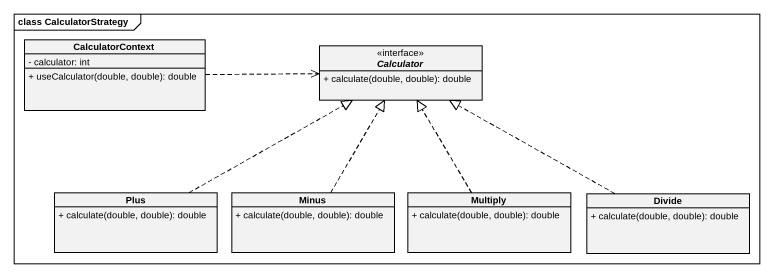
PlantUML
@startuml
mainframe class CalculatorStrategy
hide circle
hide empty members
skinparam classAttributeIconSize 0
class CalculatorContext {
  - calculator: int
  + useCalculator(double, double): double
}
interface Calculator <<interface>> {
  + calculate(double, double): double
}
class Plus {
  + calculate(double, double): double
}
class Minus {
  + calculate(double, double): double
}
class Multiply {
  + calculate(double, double): double
}
class Divide {
  + calculate(double, double): double
}
CalculatorContext .right.> Calculator
Plus .right.|> Calculator
Minus .up.|> Calculator
Multiply .up.|> Calculator
Divide .left.|> Calculator
@enduml
